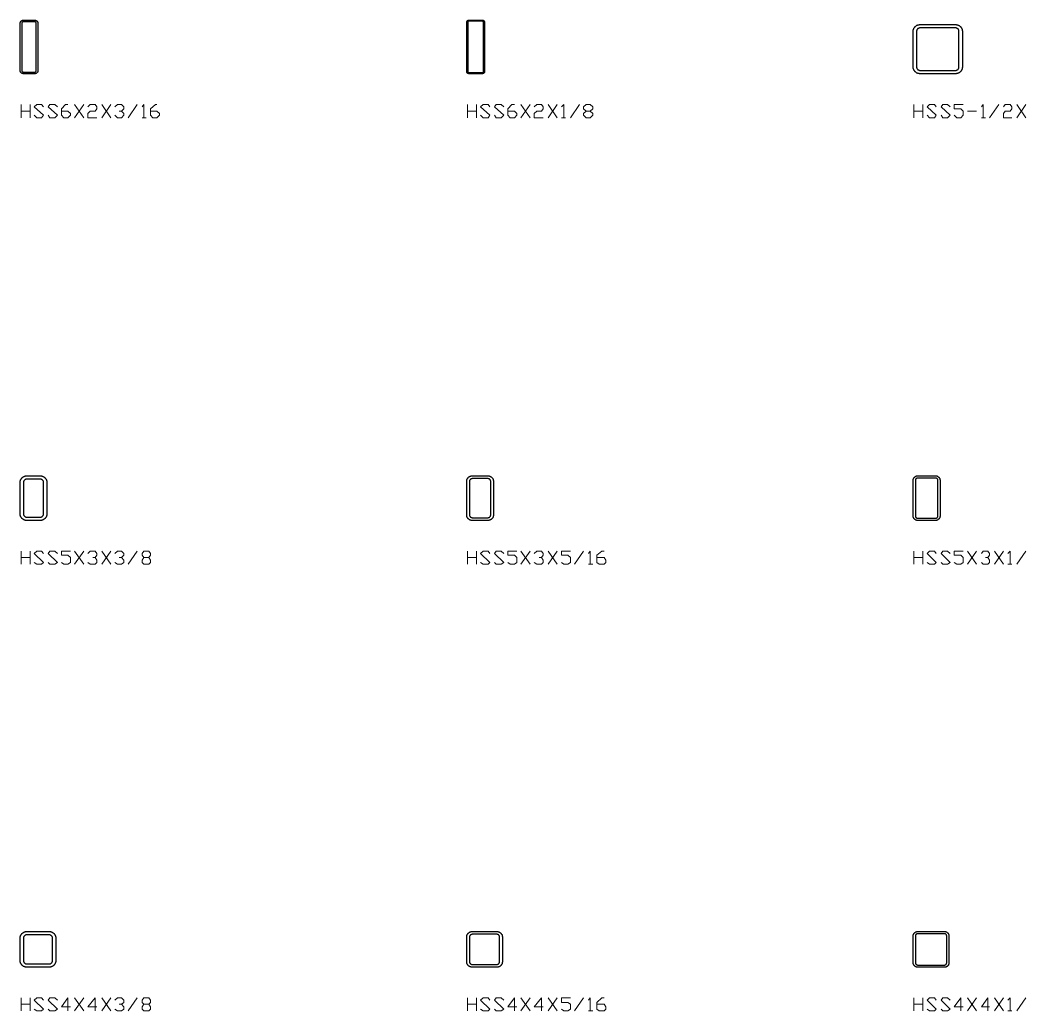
# Model space of a CAD drawing. Header units: inches. Extents: x 0 to 975, y -1305 to 34.
# Drawn here: x 250 to 362.6, y -1104.9 to -994 of the extents above; entities that cross this region are included whole.
import ezdxf

# ---------------------------------------------------------------- set-up
doc = ezdxf.new("R2010")
doc.units = ezdxf.units.IN
doc.header["$MEASUREMENT"] = 0
doc.layers.add('AISC_STEEL', color=7, linetype='Continuous')

msp = doc.modelspace()

# ---------------------------------------------------------------- linework, layer by layer
at = {"color": 3, "lineweight": 0}
for p, q in [((250.11, -1004.92), (250.11, -1003.44)), ((250.11, -1004.18), (251.12, -1004.18)), ((251.12, -1003.44), (251.12, -1004.92)), ((256.1, -1003.44), (257.12, -1004.92)), ((256.1, -1004.92), (257.12, -1003.44)), ((259.14, -1003.44), (260.16, -1004.92)), ((259.14, -1004.92), (260.16, -1003.44)), ((262.1, -1004.92), (263.11, -1003.44)), ((300.09, -1004.92), (300.09, -1003.44)), ((300.09, -1004.18), (301.1, -1004.18)), ((301.1, -1003.44), (301.1, -1004.92)), ((306.08, -1003.44), (307.1, -1004.92)), ((306.08, -1004.92), (307.1, -1003.44)), ((309.13, -1003.44), (310.14, -1004.92)), ((309.13, -1004.92), (310.14, -1003.44)), ((311.62, -1004.92), (312.63, -1003.44)), ((350.07, -1004.92), (350.07, -1003.44)), ((350.07, -1004.18), (351.08, -1004.18)), ((351.08, -1003.44), (351.08, -1004.92)), ((356.06, -1004.18), (357.08, -1004.18)), ((358.55, -1004.92), (359.57, -1003.44)), ((361.6, -1003.44), (362.61, -1004.92)), ((361.6, -1004.92), (362.61, -1003.44)), ((263.66, -1004.92), (264.12, -1004.92)), ((310.6, -1004.92), (311.06, -1004.92)), ((357.63, -1004.92), (358.09, -1004.92)), ((250.11, -1054.9), (250.11, -1053.43)), ((251.12, -1053.43), (251.12, -1054.9)), ((256.1, -1053.43), (257.12, -1054.9)), ((256.1, -1054.9), (257.12, -1053.43)), ((259.14, -1053.43), (260.16, -1054.9)), ((259.14, -1054.9), (260.16, -1053.43)), ((262.1, -1054.9), (263.11, -1053.43)), ((300.09, -1054.9), (300.09, -1053.43)), ((301.1, -1053.43), (301.1, -1054.9)), ((306.08, -1053.43), (307.1, -1054.9)), ((306.08, -1054.9), (307.1, -1053.43)), ((309.13, -1053.43), (310.14, -1054.9)), ((309.13, -1054.9), (310.14, -1053.43)), ((312.08, -1054.9), (313.09, -1053.43)), ((350.07, -1054.9), (350.07, -1053.43)), ((351.08, -1053.43), (351.08, -1054.9)), ((356.06, -1053.43), (357.08, -1054.9)), ((356.06, -1054.9), (357.08, -1053.43)), ((359.11, -1053.43), (360.12, -1054.9)), ((359.11, -1054.9), (360.12, -1053.43)), ((361.6, -1054.9), (362.61, -1053.43)), ((250.11, -1054.16), (251.12, -1054.16)), ((300.09, -1054.16), (301.1, -1054.16)), ((313.65, -1054.9), (314.11, -1054.9)), ((350.07, -1054.16), (351.08, -1054.16)), ((360.58, -1054.9), (361.04, -1054.9)), ((250.11, -1104.88), (250.11, -1103.41)), ((251.12, -1103.41), (251.12, -1104.88)), ((256.1, -1103.41), (257.12, -1104.88)), ((256.1, -1104.88), (257.12, -1103.41)), ((259.14, -1103.41), (260.16, -1104.88)), ((259.14, -1104.88), (260.16, -1103.41)), ((262.1, -1104.88), (263.11, -1103.41)), ((300.09, -1104.88), (300.09, -1103.41)), ((301.1, -1103.41), (301.1, -1104.88)), ((306.08, -1103.41), (307.1, -1104.88)), ((306.08, -1104.88), (307.1, -1103.41)), ((309.13, -1103.41), (310.14, -1104.88)), ((309.13, -1104.88), (310.14, -1103.41)), ((312.08, -1104.88), (313.09, -1103.41)), ((350.07, -1104.88), (350.07, -1103.41)), ((351.08, -1103.41), (351.08, -1104.88)), ((356.06, -1103.41), (357.08, -1104.88)), ((356.06, -1104.88), (357.08, -1103.41)), ((359.11, -1103.41), (360.12, -1104.88)), ((359.11, -1104.88), (360.12, -1103.41)), ((361.6, -1104.88), (362.61, -1103.41)), ((250.11, -1104.14), (251.12, -1104.14)), ((300.09, -1104.14), (301.1, -1104.14)), ((350.07, -1104.14), (351.08, -1104.14)), ((313.65, -1104.88), (314.11, -1104.88)), ((360.58, -1104.88), (361.04, -1104.88))]:
    msp.add_line(p, q, dxfattribs=at)
for points in [[(251.58, -1004.64), (251.86, -1004.92), (252.41, -1004.92), (252.6, -1004.64), (251.58, -1003.72), (251.86, -1003.44), (252.41, -1003.44), (252.6, -1003.72)], [(253.15, -1004.64), (253.34, -1004.92), (253.89, -1004.92), (254.17, -1004.64), (253.15, -1003.72), (253.34, -1003.44), (253.89, -1003.44), (254.17, -1003.72)], [(254.63, -1004.18), (255.36, -1004.18), (255.64, -1004.46), (255.64, -1004.64), (255.36, -1004.92), (254.9, -1004.92), (254.63, -1004.64), (254.63, -1003.91), (255.09, -1003.44), (255.36, -1003.44)], [(257.58, -1003.72), (257.85, -1003.44), (258.41, -1003.44), (258.59, -1003.72), (258.59, -1003.91), (258.41, -1004.18), (257.85, -1004.18), (257.58, -1004.46), (257.58, -1004.92), (258.59, -1004.92)], [(260.62, -1003.72), (260.9, -1003.44), (261.36, -1003.44), (261.63, -1003.72), (261.63, -1003.91), (261.36, -1004.18), (261.08, -1004.18)], [(261.36, -1004.18), (261.63, -1004.46), (261.63, -1004.64), (261.36, -1004.92), (260.9, -1004.92), (260.62, -1004.64)], [(263.66, -1003.72), (263.85, -1003.44), (263.85, -1004.92)], [(264.59, -1004.18), (265.32, -1004.18), (265.6, -1004.46), (265.6, -1004.64), (265.32, -1004.92), (264.86, -1004.92), (264.59, -1004.64), (264.59, -1003.91), (265.14, -1003.44), (265.32, -1003.44)], [(301.56, -1004.64), (301.84, -1004.92), (302.39, -1004.92), (302.58, -1004.64), (301.56, -1003.72), (301.84, -1003.44), (302.39, -1003.44), (302.58, -1003.72)], [(303.13, -1004.64), (303.32, -1004.92), (303.87, -1004.92), (304.15, -1004.64), (303.13, -1003.72), (303.32, -1003.44), (303.87, -1003.44), (304.15, -1003.72)], [(304.61, -1004.18), (305.35, -1004.18), (305.62, -1004.46), (305.62, -1004.64), (305.35, -1004.92), (304.88, -1004.92), (304.61, -1004.64), (304.61, -1003.91), (305.07, -1003.44), (305.35, -1003.44)], [(307.56, -1003.72), (307.84, -1003.44), (308.39, -1003.44), (308.57, -1003.72), (308.57, -1003.91), (308.39, -1004.18), (307.84, -1004.18), (307.56, -1004.46), (307.56, -1004.92), (308.57, -1004.92)], [(310.6, -1003.72), (310.88, -1003.44), (310.88, -1004.92)], [(313.83, -1004.18), (314.11, -1004.46), (314.11, -1004.64), (313.83, -1004.92), (313.37, -1004.92), (313.09, -1004.64), (313.09, -1004.46), (313.37, -1004.18), (313.83, -1004.18), (314.11, -1003.91), (314.11, -1003.72), (313.83, -1003.44), (313.37, -1003.44), (313.09, -1003.72), (313.09, -1003.91), (313.37, -1004.18)], [(351.55, -1004.64), (351.82, -1004.92), (352.38, -1004.92), (352.56, -1004.64), (351.55, -1003.72), (351.82, -1003.44), (352.38, -1003.44), (352.56, -1003.72)], [(353.11, -1004.64), (353.3, -1004.92), (353.85, -1004.92), (354.13, -1004.64), (353.11, -1003.72), (353.3, -1003.44), (353.85, -1003.44), (354.13, -1003.72)], [(354.59, -1004.64), (354.87, -1004.92), (355.33, -1004.92), (355.6, -1004.64), (355.6, -1004.18), (355.33, -1003.91), (354.59, -1003.91), (354.59, -1003.44), (355.6, -1003.44)], [(357.63, -1003.72), (357.82, -1003.44), (357.82, -1004.92)], [(360.12, -1003.72), (360.31, -1003.44), (360.86, -1003.44), (361.04, -1003.72), (361.04, -1003.91), (360.86, -1004.18), (360.31, -1004.18), (360.12, -1004.46), (360.12, -1004.92), (361.04, -1004.92)], [(251.58, -1054.72), (251.86, -1054.9), (252.41, -1054.9), (252.6, -1054.72), (251.58, -1053.7), (251.86, -1053.43), (252.41, -1053.43), (252.6, -1053.7)], [(253.15, -1054.72), (253.34, -1054.9), (253.89, -1054.9), (254.17, -1054.72), (253.15, -1053.7), (253.34, -1053.43), (253.89, -1053.43), (254.17, -1053.7)], [(254.63, -1054.72), (254.9, -1054.9), (255.36, -1054.9), (255.64, -1054.72), (255.64, -1054.16), (255.36, -1053.89), (254.63, -1053.89), (254.63, -1053.43), (255.64, -1053.43)], [(257.58, -1053.7), (257.85, -1053.43), (258.41, -1053.43), (258.59, -1053.7), (258.59, -1053.89), (258.41, -1054.16), (258.13, -1054.16)], [(260.62, -1053.7), (260.9, -1053.43), (261.36, -1053.43), (261.63, -1053.7), (261.63, -1053.89), (261.36, -1054.16), (261.08, -1054.16)], [(264.4, -1054.16), (264.59, -1054.44), (264.59, -1054.72), (264.4, -1054.9), (263.85, -1054.9), (263.66, -1054.72), (263.66, -1054.44), (263.85, -1054.16), (264.4, -1054.16), (264.59, -1053.89), (264.59, -1053.7), (264.4, -1053.43), (263.85, -1053.43), (263.66, -1053.7), (263.66, -1053.89), (263.85, -1054.16)], [(301.56, -1054.72), (301.84, -1054.9), (302.39, -1054.9), (302.58, -1054.72), (301.56, -1053.7), (301.84, -1053.43), (302.39, -1053.43), (302.58, -1053.7)], [(303.13, -1054.72), (303.32, -1054.9), (303.87, -1054.9), (304.15, -1054.72), (303.13, -1053.7), (303.32, -1053.43), (303.87, -1053.43), (304.15, -1053.7)], [(304.61, -1054.72), (304.88, -1054.9), (305.35, -1054.9), (305.62, -1054.72), (305.62, -1054.16), (305.35, -1053.89), (304.61, -1053.89), (304.61, -1053.43), (305.62, -1053.43)], [(307.56, -1053.7), (307.84, -1053.43), (308.39, -1053.43), (308.57, -1053.7), (308.57, -1053.89), (308.39, -1054.16), (308.11, -1054.16)], [(310.6, -1054.72), (310.88, -1054.9), (311.34, -1054.9), (311.62, -1054.72), (311.62, -1054.16), (311.34, -1053.89), (310.6, -1053.89), (310.6, -1053.43), (311.62, -1053.43)], [(313.65, -1053.7), (313.83, -1053.43), (313.83, -1054.9)], [(314.57, -1054.16), (315.4, -1054.16), (315.58, -1054.44), (315.58, -1054.72), (315.4, -1054.9), (314.84, -1054.9), (314.57, -1054.72), (314.57, -1053.89), (315.12, -1053.43), (315.4, -1053.43)], [(351.55, -1054.72), (351.82, -1054.9), (352.38, -1054.9), (352.56, -1054.72), (351.55, -1053.7), (351.82, -1053.43), (352.38, -1053.43), (352.56, -1053.7)], [(353.11, -1054.72), (353.3, -1054.9), (353.85, -1054.9), (354.13, -1054.72), (353.11, -1053.7), (353.3, -1053.43), (353.85, -1053.43), (354.13, -1053.7)], [(354.59, -1054.72), (354.87, -1054.9), (355.33, -1054.9), (355.6, -1054.72), (355.6, -1054.16), (355.33, -1053.89), (354.59, -1053.89), (354.59, -1053.43), (355.6, -1053.43)], [(357.63, -1053.7), (357.82, -1053.43), (358.37, -1053.43), (358.55, -1053.7), (358.55, -1053.89), (358.37, -1054.16), (358.09, -1054.16)], [(360.58, -1053.7), (360.86, -1053.43), (360.86, -1054.9)], [(258.41, -1054.16), (258.59, -1054.44), (258.59, -1054.72), (258.41, -1054.9), (257.85, -1054.9), (257.58, -1054.72)], [(261.36, -1054.16), (261.63, -1054.44), (261.63, -1054.72), (261.36, -1054.9), (260.9, -1054.9), (260.62, -1054.72)], [(308.39, -1054.16), (308.57, -1054.44), (308.57, -1054.72), (308.39, -1054.9), (307.84, -1054.9), (307.56, -1054.72)], [(358.37, -1054.16), (358.55, -1054.44), (358.55, -1054.72), (358.37, -1054.9), (357.82, -1054.9), (357.63, -1054.72)], [(251.58, -1104.7), (251.86, -1104.88), (252.41, -1104.88), (252.6, -1104.7), (251.58, -1103.68), (251.86, -1103.41), (252.41, -1103.41), (252.6, -1103.68)], [(253.15, -1104.7), (253.34, -1104.88), (253.89, -1104.88), (254.17, -1104.7), (253.15, -1103.68), (253.34, -1103.41), (253.89, -1103.41), (254.17, -1103.68)], [(255.64, -1104.42), (254.63, -1104.42), (255.36, -1103.41), (255.36, -1104.88)], [(258.59, -1104.42), (257.58, -1104.42), (258.41, -1103.41), (258.41, -1104.88)], [(260.62, -1103.68), (260.9, -1103.41), (261.36, -1103.41), (261.63, -1103.68), (261.63, -1103.96), (261.36, -1104.14), (261.08, -1104.14)], [(264.4, -1104.14), (264.59, -1104.42), (264.59, -1104.7), (264.4, -1104.88), (263.85, -1104.88), (263.66, -1104.7), (263.66, -1104.42), (263.85, -1104.14), (264.4, -1104.14), (264.59, -1103.96), (264.59, -1103.68), (264.4, -1103.41), (263.85, -1103.41), (263.66, -1103.68), (263.66, -1103.96), (263.85, -1104.14)], [(301.56, -1104.7), (301.84, -1104.88), (302.39, -1104.88), (302.58, -1104.7), (301.56, -1103.68), (301.84, -1103.41), (302.39, -1103.41), (302.58, -1103.68)], [(303.13, -1104.7), (303.32, -1104.88), (303.87, -1104.88), (304.15, -1104.7), (303.13, -1103.68), (303.32, -1103.41), (303.87, -1103.41), (304.15, -1103.68)], [(305.62, -1104.42), (304.61, -1104.42), (305.35, -1103.41), (305.35, -1104.88)], [(308.57, -1104.42), (307.56, -1104.42), (308.39, -1103.41), (308.39, -1104.88)], [(310.6, -1104.7), (310.88, -1104.88), (311.34, -1104.88), (311.62, -1104.7), (311.62, -1104.14), (311.34, -1103.96), (310.6, -1103.96), (310.6, -1103.41), (311.62, -1103.41)], [(313.65, -1103.68), (313.83, -1103.41), (313.83, -1104.88)], [(314.57, -1104.14), (315.4, -1104.14), (315.58, -1104.42), (315.58, -1104.7), (315.4, -1104.88), (314.84, -1104.88), (314.57, -1104.7), (314.57, -1103.96), (315.12, -1103.41), (315.4, -1103.41)], [(351.55, -1104.7), (351.82, -1104.88), (352.38, -1104.88), (352.56, -1104.7), (351.55, -1103.68), (351.82, -1103.41), (352.38, -1103.41), (352.56, -1103.68)], [(353.11, -1104.7), (353.3, -1104.88), (353.85, -1104.88), (354.13, -1104.7), (353.11, -1103.68), (353.3, -1103.41), (353.85, -1103.41), (354.13, -1103.68)], [(355.6, -1104.42), (354.59, -1104.42), (355.33, -1103.41), (355.33, -1104.88)], [(358.55, -1104.42), (357.63, -1104.42), (358.37, -1103.41), (358.37, -1104.88)], [(360.58, -1103.68), (360.86, -1103.41), (360.86, -1104.88)], [(261.36, -1104.14), (261.63, -1104.42), (261.63, -1104.7), (261.36, -1104.88), (260.9, -1104.88), (260.62, -1104.7)]]:
    msp.add_lwpolyline(points, dxfattribs=at)
at = {"layer": 'AISC_STEEL'}
for points in [[(251.62, -994), (251.65, -994), (251.68, -994), (251.71, -994.01), (251.74, -994.02), (251.77, -994.03), (251.8, -994.04), (251.82, -994.06), (251.85, -994.07), (251.87, -994.09), (251.89, -994.11), (251.91, -994.13), (251.93, -994.15), (251.94, -994.18), (251.96, -994.2), (251.97, -994.23), (251.98, -994.26), (251.99, -994.29), (252, -994.32), (252, -994.35), (252, -994.38), (252, -999.62), (252, -999.65), (252, -999.68), (251.99, -999.71), (251.98, -999.74), (251.97, -999.77), (251.96, -999.8), (251.94, -999.82), (251.93, -999.85), (251.91, -999.87), (251.89, -999.89), (251.87, -999.91), (251.85, -999.93), (251.82, -999.94), (251.8, -999.96), (251.77, -999.97), (251.74, -999.98), (251.71, -999.99), (251.68, -1000), (251.65, -1000), (251.62, -1000), (250.38, -1000), (250.35, -1000), (250.32, -1000), (250.29, -999.99), (250.26, -999.98), (250.23, -999.97), (250.2, -999.96), (250.18, -999.94), (250.15, -999.93), (250.13, -999.91), (250.11, -999.89), (250.09, -999.87), (250.07, -999.85), (250.06, -999.82), (250.04, -999.8), (250.03, -999.77), (250.02, -999.74), (250.01, -999.71), (250, -999.68), (250, -999.65), (250, -999.62), (250, -994.38), (250, -994.35), (250, -994.32), (250.01, -994.29), (250.02, -994.26), (250.03, -994.23), (250.04, -994.2), (250.06, -994.18), (250.07, -994.15), (250.09, -994.13), (250.11, -994.11), (250.13, -994.09), (250.15, -994.07), (250.18, -994.06), (250.2, -994.04), (250.23, -994.03), (250.26, -994.02), (250.29, -994.01), (250.32, -994), (250.35, -994), (250.38, -994)], [(250.38, -994.19), (250.35, -994.19), (250.33, -994.19), (250.3, -994.2), (250.28, -994.21), (250.26, -994.23), (250.24, -994.24), (250.23, -994.26), (250.21, -994.28), (250.2, -994.3), (250.19, -994.33), (250.19, -994.35), (250.19, -994.38), (250.19, -999.62), (250.19, -999.65), (250.19, -999.67), (250.2, -999.7), (250.21, -999.72), (250.23, -999.74), (250.24, -999.76), (250.26, -999.77), (250.28, -999.79), (250.3, -999.8), (250.33, -999.81), (250.35, -999.81), (250.38, -999.81), (251.62, -999.81), (251.65, -999.81), (251.67, -999.81), (251.7, -999.8), (251.72, -999.79), (251.74, -999.77), (251.76, -999.76), (251.77, -999.74), (251.79, -999.72), (251.8, -999.7), (251.81, -999.67), (251.81, -999.65), (251.81, -999.62), (251.81, -994.38), (251.81, -994.35), (251.81, -994.33), (251.8, -994.3), (251.79, -994.28), (251.77, -994.26), (251.76, -994.24), (251.74, -994.23), (251.72, -994.21), (251.7, -994.2), (251.67, -994.19), (251.65, -994.19), (251.62, -994.19)], [(301.75, -994), (301.78, -994), (301.81, -994.01), (301.83, -994.01), (301.86, -994.02), (301.88, -994.04), (301.91, -994.05), (301.93, -994.07), (301.95, -994.09), (301.96, -994.12), (301.98, -994.14), (301.99, -994.17), (301.99, -994.19), (302, -994.22), (302, -994.25), (302, -999.75), (302, -999.78), (301.99, -999.81), (301.99, -999.83), (301.98, -999.86), (301.96, -999.88), (301.95, -999.91), (301.93, -999.93), (301.91, -999.95), (301.88, -999.96), (301.86, -999.98), (301.83, -999.99), (301.81, -999.99), (301.78, -1000), (301.75, -1000), (300.25, -1000), (300.22, -1000), (300.19, -999.99), (300.17, -999.99), (300.14, -999.98), (300.12, -999.96), (300.09, -999.95), (300.07, -999.93), (300.05, -999.91), (300.04, -999.88), (300.02, -999.86), (300.01, -999.83), (300.01, -999.81), (300, -999.78), (300, -999.75), (300, -994.25), (300, -994.22), (300.01, -994.19), (300.01, -994.17), (300.02, -994.14), (300.04, -994.12), (300.05, -994.09), (300.07, -994.07), (300.09, -994.05), (300.12, -994.04), (300.14, -994.02), (300.17, -994.01), (300.19, -994.01), (300.22, -994), (300.25, -994)], [(300.25, -994.12), (300.23, -994.13), (300.22, -994.13), (300.2, -994.13), (300.19, -994.14), (300.17, -994.15), (300.16, -994.16), (300.15, -994.17), (300.14, -994.19), (300.13, -994.2), (300.13, -994.22), (300.13, -994.23), (300.12, -994.25), (300.12, -999.75), (300.13, -999.77), (300.13, -999.78), (300.13, -999.8), (300.14, -999.81), (300.15, -999.83), (300.16, -999.84), (300.17, -999.85), (300.19, -999.86), (300.2, -999.87), (300.22, -999.87), (300.23, -999.87), (300.25, -999.88), (301.75, -999.88), (301.77, -999.87), (301.78, -999.87), (301.8, -999.87), (301.81, -999.86), (301.83, -999.85), (301.84, -999.84), (301.85, -999.83), (301.86, -999.81), (301.87, -999.8), (301.87, -999.78), (301.87, -999.77), (301.88, -999.75), (301.88, -994.25), (301.87, -994.23), (301.87, -994.22), (301.87, -994.2), (301.86, -994.19), (301.85, -994.17), (301.84, -994.16), (301.83, -994.15), (301.81, -994.14), (301.8, -994.13), (301.78, -994.13), (301.77, -994.13), (301.75, -994.12)], [(354.75, -994.5), (354.78, -994.5), (354.81, -994.5), (354.84, -994.51), (354.87, -994.51), (354.9, -994.51), (354.93, -994.52), (354.95, -994.53), (354.98, -994.54), (355.01, -994.55), (355.04, -994.56), (355.06, -994.57), (355.09, -994.58), (355.12, -994.6), (355.14, -994.61), (355.17, -994.63), (355.19, -994.64), (355.21, -994.66), (355.24, -994.68), (355.26, -994.7), (355.28, -994.72), (355.3, -994.74), (355.32, -994.76), (355.34, -994.79), (355.36, -994.81), (355.37, -994.83), (355.39, -994.86), (355.4, -994.88), (355.42, -994.91), (355.43, -994.94), (355.44, -994.96), (355.45, -994.99), (355.46, -995.02), (355.47, -995.05), (355.48, -995.07), (355.49, -995.1), (355.49, -995.13), (355.49, -995.16), (355.5, -995.19), (355.5, -995.22), (355.5, -995.25), (355.5, -999.25), (355.5, -999.28), (355.5, -999.31), (355.49, -999.34), (355.49, -999.37), (355.49, -999.4), (355.48, -999.43), (355.47, -999.45), (355.46, -999.48), (355.45, -999.51), (355.44, -999.54), (355.43, -999.56), (355.42, -999.59), (355.4, -999.62), (355.39, -999.64), (355.37, -999.67), (355.36, -999.69), (355.34, -999.71), (355.32, -999.74), (355.3, -999.76), (355.28, -999.78), (355.26, -999.8), (355.24, -999.82), (355.21, -999.84), (355.19, -999.86), (355.17, -999.87), (355.14, -999.89), (355.12, -999.9), (355.09, -999.92), (355.06, -999.93), (355.04, -999.94), (355.01, -999.95), (354.98, -999.96), (354.95, -999.97), (354.93, -999.98), (354.9, -999.99), (354.87, -999.99), (354.84, -999.99), (354.81, -1000), (354.78, -1000), (354.75, -1000), (350.75, -1000), (350.72, -1000), (350.69, -1000), (350.66, -999.99), (350.63, -999.99), (350.6, -999.99), (350.57, -999.98), (350.55, -999.97), (350.52, -999.96), (350.49, -999.95), (350.46, -999.94), (350.44, -999.93), (350.41, -999.92), (350.38, -999.9), (350.36, -999.89), (350.33, -999.87), (350.31, -999.86), (350.29, -999.84), (350.26, -999.82), (350.24, -999.8), (350.22, -999.78), (350.2, -999.76), (350.18, -999.74), (350.16, -999.71), (350.14, -999.69), (350.13, -999.67), (350.11, -999.64), (350.1, -999.62), (350.08, -999.59), (350.07, -999.56), (350.06, -999.54), (350.05, -999.51), (350.04, -999.48), (350.03, -999.45), (350.02, -999.43), (350.01, -999.4), (350.01, -999.37), (350.01, -999.34), (350, -999.31), (350, -999.28), (350, -999.25), (350, -995.25), (350, -995.22), (350, -995.19), (350.01, -995.16), (350.01, -995.13), (350.01, -995.1), (350.02, -995.07), (350.03, -995.05), (350.04, -995.02), (350.05, -994.99), (350.06, -994.96), (350.07, -994.94), (350.08, -994.91), (350.1, -994.88), (350.11, -994.86), (350.13, -994.83), (350.14, -994.81), (350.16, -994.79), (350.18, -994.76), (350.2, -994.74), (350.22, -994.72), (350.24, -994.7), (350.26, -994.68), (350.29, -994.66), (350.31, -994.64), (350.33, -994.63), (350.36, -994.61), (350.38, -994.6), (350.41, -994.58), (350.44, -994.57), (350.46, -994.56), (350.49, -994.55), (350.52, -994.54), (350.55, -994.53), (350.57, -994.52), (350.6, -994.51), (350.63, -994.51), (350.66, -994.51), (350.69, -994.5), (350.72, -994.5), (350.75, -994.5)], [(350.75, -994.88), (350.72, -994.88), (350.69, -994.88), (350.66, -994.89), (350.63, -994.89), (350.61, -994.9), (350.58, -994.92), (350.55, -994.93), (350.53, -994.95), (350.51, -994.96), (350.48, -994.98), (350.46, -995.01), (350.45, -995.03), (350.43, -995.05), (350.42, -995.08), (350.4, -995.11), (350.39, -995.13), (350.39, -995.16), (350.38, -995.19), (350.38, -995.22), (350.38, -995.25), (350.38, -999.25), (350.38, -999.28), (350.38, -999.31), (350.39, -999.34), (350.39, -999.37), (350.4, -999.39), (350.42, -999.42), (350.43, -999.45), (350.45, -999.47), (350.46, -999.49), (350.48, -999.52), (350.51, -999.54), (350.53, -999.55), (350.55, -999.57), (350.58, -999.58), (350.61, -999.6), (350.63, -999.61), (350.66, -999.61), (350.69, -999.62), (350.72, -999.62), (350.75, -999.62), (354.75, -999.62), (354.78, -999.62), (354.81, -999.62), (354.84, -999.61), (354.87, -999.61), (354.89, -999.6), (354.92, -999.58), (354.95, -999.57), (354.97, -999.55), (354.99, -999.54), (355.02, -999.52), (355.04, -999.49), (355.05, -999.47), (355.07, -999.45), (355.08, -999.42), (355.1, -999.39), (355.11, -999.37), (355.11, -999.34), (355.12, -999.31), (355.12, -999.28), (355.12, -999.25), (355.12, -995.25), (355.12, -995.22), (355.12, -995.19), (355.11, -995.16), (355.11, -995.13), (355.1, -995.11), (355.08, -995.08), (355.07, -995.05), (355.05, -995.03), (355.04, -995.01), (355.02, -994.98), (354.99, -994.96), (354.97, -994.95), (354.95, -994.93), (354.92, -994.92), (354.89, -994.9), (354.87, -994.89), (354.84, -994.89), (354.81, -994.88), (354.78, -994.88), (354.75, -994.88)], [(252.25, -1045), (252.28, -1045), (252.31, -1045), (252.34, -1045.01), (252.37, -1045.01), (252.4, -1045.01), (252.43, -1045.02), (252.45, -1045.03), (252.48, -1045.04), (252.51, -1045.05), (252.54, -1045.06), (252.56, -1045.07), (252.59, -1045.08), (252.62, -1045.1), (252.64, -1045.11), (252.67, -1045.13), (252.69, -1045.14), (252.71, -1045.16), (252.74, -1045.18), (252.76, -1045.2), (252.78, -1045.22), (252.8, -1045.24), (252.82, -1045.26), (252.84, -1045.29), (252.86, -1045.31), (252.87, -1045.33), (252.89, -1045.36), (252.9, -1045.38), (252.92, -1045.41), (252.93, -1045.44), (252.94, -1045.46), (252.95, -1045.49), (252.96, -1045.52), (252.97, -1045.55), (252.98, -1045.57), (252.99, -1045.6), (252.99, -1045.63), (252.99, -1045.66), (253, -1045.69), (253, -1045.72), (253, -1045.75), (253, -1049.25), (253, -1049.28), (253, -1049.31), (252.99, -1049.34), (252.99, -1049.37), (252.99, -1049.4), (252.98, -1049.43), (252.97, -1049.45), (252.96, -1049.48), (252.95, -1049.51), (252.94, -1049.54), (252.93, -1049.56), (252.92, -1049.59), (252.9, -1049.62), (252.89, -1049.64), (252.87, -1049.67), (252.86, -1049.69), (252.84, -1049.71), (252.82, -1049.74), (252.8, -1049.76), (252.78, -1049.78), (252.76, -1049.8), (252.74, -1049.82), (252.71, -1049.84), (252.69, -1049.86), (252.67, -1049.87), (252.64, -1049.89), (252.62, -1049.9), (252.59, -1049.92), (252.56, -1049.93), (252.54, -1049.94), (252.51, -1049.95), (252.48, -1049.96), (252.45, -1049.97), (252.43, -1049.98), (252.4, -1049.99), (252.37, -1049.99), (252.34, -1049.99), (252.31, -1050), (252.28, -1050), (252.25, -1050), (250.75, -1050), (250.72, -1050), (250.69, -1050), (250.66, -1049.99), (250.63, -1049.99), (250.6, -1049.99), (250.57, -1049.98), (250.55, -1049.97), (250.52, -1049.96), (250.49, -1049.95), (250.46, -1049.94), (250.44, -1049.93), (250.41, -1049.92), (250.38, -1049.9), (250.36, -1049.89), (250.33, -1049.87), (250.31, -1049.86), (250.29, -1049.84), (250.26, -1049.82), (250.24, -1049.8), (250.22, -1049.78), (250.2, -1049.76), (250.18, -1049.74), (250.16, -1049.71), (250.14, -1049.69), (250.13, -1049.67), (250.11, -1049.64), (250.1, -1049.62), (250.08, -1049.59), (250.07, -1049.56), (250.06, -1049.54), (250.05, -1049.51), (250.04, -1049.48), (250.03, -1049.45), (250.02, -1049.43), (250.01, -1049.4), (250.01, -1049.37), (250.01, -1049.34), (250, -1049.31), (250, -1049.28), (250, -1049.25), (250, -1045.75), (250, -1045.72), (250, -1045.69), (250.01, -1045.66), (250.01, -1045.63), (250.01, -1045.6), (250.02, -1045.57), (250.03, -1045.55), (250.04, -1045.52), (250.05, -1045.49), (250.06, -1045.46), (250.07, -1045.44), (250.08, -1045.41), (250.1, -1045.38), (250.11, -1045.36), (250.13, -1045.33), (250.14, -1045.31), (250.16, -1045.29), (250.18, -1045.26), (250.2, -1045.24), (250.22, -1045.22), (250.24, -1045.2), (250.26, -1045.18), (250.29, -1045.16), (250.31, -1045.14), (250.33, -1045.13), (250.36, -1045.11), (250.38, -1045.1), (250.41, -1045.08), (250.44, -1045.07), (250.46, -1045.06), (250.49, -1045.05), (250.52, -1045.04), (250.55, -1045.03), (250.57, -1045.02), (250.6, -1045.01), (250.63, -1045.01), (250.66, -1045.01), (250.69, -1045), (250.72, -1045), (250.75, -1045)], [(302.38, -1045), (302.4, -1045), (302.43, -1045), (302.46, -1045.01), (302.49, -1045.01), (302.52, -1045.02), (302.55, -1045.03), (302.58, -1045.03), (302.61, -1045.04), (302.63, -1045.06), (302.66, -1045.07), (302.69, -1045.08), (302.71, -1045.1), (302.74, -1045.12), (302.76, -1045.13), (302.78, -1045.15), (302.81, -1045.17), (302.83, -1045.19), (302.85, -1045.22), (302.87, -1045.24), (302.88, -1045.26), (302.9, -1045.29), (302.92, -1045.31), (302.93, -1045.34), (302.94, -1045.37), (302.96, -1045.39), (302.97, -1045.42), (302.97, -1045.45), (302.98, -1045.48), (302.99, -1045.51), (302.99, -1045.54), (303, -1045.57), (303, -1045.6), (303, -1045.62), (303, -1049.38), (303, -1049.4), (303, -1049.43), (302.99, -1049.46), (302.99, -1049.49), (302.98, -1049.52), (302.97, -1049.55), (302.97, -1049.58), (302.96, -1049.61), (302.94, -1049.63), (302.93, -1049.66), (302.92, -1049.69), (302.9, -1049.71), (302.88, -1049.74), (302.87, -1049.76), (302.85, -1049.78), (302.83, -1049.81), (302.81, -1049.83), (302.78, -1049.85), (302.76, -1049.87), (302.74, -1049.88), (302.71, -1049.9), (302.69, -1049.92), (302.66, -1049.93), (302.63, -1049.94), (302.61, -1049.96), (302.58, -1049.97), (302.55, -1049.97), (302.52, -1049.98), (302.49, -1049.99), (302.46, -1049.99), (302.43, -1050), (302.4, -1050), (302.38, -1050), (300.62, -1050), (300.6, -1050), (300.57, -1050), (300.54, -1049.99), (300.51, -1049.99), (300.48, -1049.98), (300.45, -1049.97), (300.42, -1049.97), (300.39, -1049.96), (300.37, -1049.94), (300.34, -1049.93), (300.31, -1049.92), (300.29, -1049.9), (300.26, -1049.88), (300.24, -1049.87), (300.22, -1049.85), (300.19, -1049.83), (300.17, -1049.81), (300.15, -1049.78), (300.13, -1049.76), (300.12, -1049.74), (300.1, -1049.71), (300.08, -1049.69), (300.07, -1049.66), (300.06, -1049.63), (300.04, -1049.61), (300.03, -1049.58), (300.03, -1049.55), (300.02, -1049.52), (300.01, -1049.49), (300.01, -1049.46), (300, -1049.43), (300, -1049.4), (300, -1049.38), (300, -1045.62), (300, -1045.6), (300, -1045.57), (300.01, -1045.54), (300.01, -1045.51), (300.02, -1045.48), (300.03, -1045.45), (300.03, -1045.42), (300.04, -1045.39), (300.06, -1045.37), (300.07, -1045.34), (300.08, -1045.31), (300.1, -1045.29), (300.12, -1045.26), (300.13, -1045.24), (300.15, -1045.22), (300.17, -1045.19), (300.19, -1045.17), (300.22, -1045.15), (300.24, -1045.13), (300.26, -1045.12), (300.29, -1045.1), (300.31, -1045.08), (300.34, -1045.07), (300.37, -1045.06), (300.39, -1045.04), (300.42, -1045.03), (300.45, -1045.03), (300.48, -1045.02), (300.51, -1045.01), (300.54, -1045.01), (300.57, -1045), (300.6, -1045), (300.62, -1045)], [(352.5, -1045), (352.53, -1045), (352.56, -1045), (352.59, -1045.01), (352.62, -1045.01), (352.64, -1045.02), (352.67, -1045.03), (352.7, -1045.04), (352.72, -1045.05), (352.75, -1045.07), (352.77, -1045.08), (352.8, -1045.1), (352.82, -1045.12), (352.84, -1045.14), (352.86, -1045.16), (352.88, -1045.18), (352.9, -1045.2), (352.92, -1045.23), (352.93, -1045.25), (352.95, -1045.28), (352.96, -1045.3), (352.97, -1045.33), (352.98, -1045.36), (352.99, -1045.38), (352.99, -1045.41), (353, -1045.44), (353, -1045.47), (353, -1045.5), (353, -1049.5), (353, -1049.53), (353, -1049.56), (352.99, -1049.59), (352.99, -1049.62), (352.98, -1049.64), (352.97, -1049.67), (352.96, -1049.7), (352.95, -1049.72), (352.93, -1049.75), (352.92, -1049.77), (352.9, -1049.8), (352.88, -1049.82), (352.86, -1049.84), (352.84, -1049.86), (352.82, -1049.88), (352.8, -1049.9), (352.77, -1049.92), (352.75, -1049.93), (352.72, -1049.95), (352.7, -1049.96), (352.67, -1049.97), (352.64, -1049.98), (352.62, -1049.99), (352.59, -1049.99), (352.56, -1050), (352.53, -1050), (352.5, -1050), (350.5, -1050), (350.47, -1050), (350.44, -1050), (350.41, -1049.99), (350.38, -1049.99), (350.36, -1049.98), (350.33, -1049.97), (350.3, -1049.96), (350.28, -1049.95), (350.25, -1049.93), (350.23, -1049.92), (350.2, -1049.9), (350.18, -1049.88), (350.16, -1049.86), (350.14, -1049.84), (350.12, -1049.82), (350.1, -1049.8), (350.08, -1049.77), (350.07, -1049.75), (350.05, -1049.72), (350.04, -1049.7), (350.03, -1049.67), (350.02, -1049.64), (350.01, -1049.62), (350.01, -1049.59), (350, -1049.56), (350, -1049.53), (350, -1049.5), (350, -1045.5), (350, -1045.47), (350, -1045.44), (350.01, -1045.41), (350.01, -1045.38), (350.02, -1045.36), (350.03, -1045.33), (350.04, -1045.3), (350.05, -1045.28), (350.07, -1045.25), (350.08, -1045.23), (350.1, -1045.2), (350.12, -1045.18), (350.14, -1045.16), (350.16, -1045.14), (350.18, -1045.12), (350.2, -1045.1), (350.23, -1045.08), (350.25, -1045.07), (350.28, -1045.05), (350.3, -1045.04), (350.33, -1045.03), (350.36, -1045.02), (350.38, -1045.01), (350.41, -1045.01), (350.44, -1045), (350.47, -1045), (350.5, -1045)], [(250.75, -1045.38), (250.72, -1045.38), (250.69, -1045.38), (250.66, -1045.39), (250.63, -1045.39), (250.61, -1045.4), (250.58, -1045.42), (250.55, -1045.43), (250.53, -1045.45), (250.51, -1045.46), (250.48, -1045.48), (250.46, -1045.51), (250.45, -1045.53), (250.43, -1045.55), (250.42, -1045.58), (250.4, -1045.61), (250.39, -1045.63), (250.39, -1045.66), (250.38, -1045.69), (250.38, -1045.72), (250.38, -1045.75), (250.38, -1049.25), (250.38, -1049.28), (250.38, -1049.31), (250.39, -1049.34), (250.39, -1049.37), (250.4, -1049.39), (250.42, -1049.42), (250.43, -1049.45), (250.45, -1049.47), (250.46, -1049.49), (250.48, -1049.52), (250.51, -1049.54), (250.53, -1049.55), (250.55, -1049.57), (250.58, -1049.58), (250.61, -1049.6), (250.63, -1049.61), (250.66, -1049.61), (250.69, -1049.62), (250.72, -1049.62), (250.75, -1049.62), (252.25, -1049.62), (252.28, -1049.62), (252.31, -1049.62), (252.34, -1049.61), (252.37, -1049.61), (252.39, -1049.6), (252.42, -1049.58), (252.45, -1049.57), (252.47, -1049.55), (252.49, -1049.54), (252.52, -1049.52), (252.54, -1049.49), (252.55, -1049.47), (252.57, -1049.45), (252.58, -1049.42), (252.6, -1049.39), (252.61, -1049.37), (252.61, -1049.34), (252.62, -1049.31), (252.62, -1049.28), (252.62, -1049.25), (252.62, -1045.75), (252.62, -1045.72), (252.62, -1045.69), (252.61, -1045.66), (252.61, -1045.63), (252.6, -1045.61), (252.58, -1045.58), (252.57, -1045.55), (252.55, -1045.53), (252.54, -1045.51), (252.52, -1045.48), (252.49, -1045.46), (252.47, -1045.45), (252.45, -1045.43), (252.42, -1045.42), (252.39, -1045.4), (252.37, -1045.39), (252.34, -1045.39), (252.31, -1045.38), (252.28, -1045.38), (252.25, -1045.38)], [(300.62, -1045.31), (300.6, -1045.31), (300.57, -1045.32), (300.54, -1045.32), (300.51, -1045.33), (300.49, -1045.35), (300.46, -1045.36), (300.44, -1045.38), (300.41, -1045.39), (300.39, -1045.41), (300.38, -1045.44), (300.36, -1045.46), (300.35, -1045.49), (300.33, -1045.51), (300.32, -1045.54), (300.32, -1045.57), (300.31, -1045.6), (300.31, -1045.62), (300.31, -1049.38), (300.31, -1049.4), (300.32, -1049.43), (300.32, -1049.46), (300.33, -1049.49), (300.35, -1049.51), (300.36, -1049.54), (300.38, -1049.56), (300.39, -1049.59), (300.41, -1049.61), (300.44, -1049.62), (300.46, -1049.64), (300.49, -1049.65), (300.51, -1049.67), (300.54, -1049.68), (300.57, -1049.68), (300.6, -1049.69), (300.62, -1049.69), (302.38, -1049.69), (302.4, -1049.69), (302.43, -1049.68), (302.46, -1049.68), (302.49, -1049.67), (302.51, -1049.65), (302.54, -1049.64), (302.56, -1049.62), (302.59, -1049.61), (302.61, -1049.59), (302.62, -1049.56), (302.64, -1049.54), (302.65, -1049.51), (302.67, -1049.49), (302.68, -1049.46), (302.68, -1049.43), (302.69, -1049.4), (302.69, -1049.38), (302.69, -1045.62), (302.69, -1045.6), (302.68, -1045.57), (302.68, -1045.54), (302.67, -1045.51), (302.65, -1045.49), (302.64, -1045.46), (302.62, -1045.44), (302.61, -1045.41), (302.59, -1045.39), (302.56, -1045.38), (302.54, -1045.36), (302.51, -1045.35), (302.49, -1045.33), (302.46, -1045.32), (302.43, -1045.32), (302.4, -1045.31), (302.38, -1045.31)], [(350.5, -1045.25), (350.47, -1045.25), (350.44, -1045.26), (350.42, -1045.26), (350.39, -1045.27), (350.37, -1045.29), (350.34, -1045.3), (350.32, -1045.32), (350.3, -1045.34), (350.29, -1045.37), (350.27, -1045.39), (350.26, -1045.42), (350.26, -1045.44), (350.25, -1045.47), (350.25, -1045.5), (350.25, -1049.5), (350.25, -1049.53), (350.26, -1049.56), (350.26, -1049.58), (350.27, -1049.61), (350.29, -1049.63), (350.3, -1049.66), (350.32, -1049.68), (350.34, -1049.7), (350.37, -1049.71), (350.39, -1049.73), (350.42, -1049.74), (350.44, -1049.74), (350.47, -1049.75), (350.5, -1049.75), (352.5, -1049.75), (352.53, -1049.75), (352.56, -1049.74), (352.58, -1049.74), (352.61, -1049.73), (352.63, -1049.71), (352.66, -1049.7), (352.68, -1049.68), (352.7, -1049.66), (352.71, -1049.63), (352.73, -1049.61), (352.74, -1049.58), (352.74, -1049.56), (352.75, -1049.53), (352.75, -1049.5), (352.75, -1045.5), (352.75, -1045.47), (352.74, -1045.44), (352.74, -1045.42), (352.73, -1045.39), (352.71, -1045.37), (352.7, -1045.34), (352.68, -1045.32), (352.66, -1045.3), (352.63, -1045.29), (352.61, -1045.27), (352.58, -1045.26), (352.56, -1045.26), (352.53, -1045.25), (352.5, -1045.25)], [(253.25, -1096), (253.28, -1096), (253.31, -1096), (253.34, -1096.01), (253.37, -1096.01), (253.4, -1096.01), (253.43, -1096.02), (253.45, -1096.03), (253.48, -1096.04), (253.51, -1096.05), (253.54, -1096.06), (253.56, -1096.07), (253.59, -1096.08), (253.62, -1096.1), (253.64, -1096.11), (253.67, -1096.13), (253.69, -1096.14), (253.71, -1096.16), (253.74, -1096.18), (253.76, -1096.2), (253.78, -1096.22), (253.8, -1096.24), (253.82, -1096.26), (253.84, -1096.29), (253.86, -1096.31), (253.87, -1096.33), (253.89, -1096.36), (253.9, -1096.38), (253.92, -1096.41), (253.93, -1096.44), (253.94, -1096.46), (253.95, -1096.49), (253.96, -1096.52), (253.97, -1096.55), (253.98, -1096.57), (253.99, -1096.6), (253.99, -1096.63), (253.99, -1096.66), (254, -1096.69), (254, -1096.72), (254, -1096.75), (254, -1099.25), (254, -1099.28), (254, -1099.31), (253.99, -1099.34), (253.99, -1099.37), (253.99, -1099.4), (253.98, -1099.43), (253.97, -1099.45), (253.96, -1099.48), (253.95, -1099.51), (253.94, -1099.54), (253.93, -1099.56), (253.92, -1099.59), (253.9, -1099.62), (253.89, -1099.64), (253.87, -1099.67), (253.86, -1099.69), (253.84, -1099.71), (253.82, -1099.74), (253.8, -1099.76), (253.78, -1099.78), (253.76, -1099.8), (253.74, -1099.82), (253.71, -1099.84), (253.69, -1099.86), (253.67, -1099.87), (253.64, -1099.89), (253.62, -1099.9), (253.59, -1099.92), (253.56, -1099.93), (253.54, -1099.94), (253.51, -1099.95), (253.48, -1099.96), (253.45, -1099.97), (253.43, -1099.98), (253.4, -1099.99), (253.37, -1099.99), (253.34, -1099.99), (253.31, -1100), (253.28, -1100), (253.25, -1100), (250.75, -1100), (250.72, -1100), (250.69, -1100), (250.66, -1099.99), (250.63, -1099.99), (250.6, -1099.99), (250.57, -1099.98), (250.55, -1099.97), (250.52, -1099.96), (250.49, -1099.95), (250.46, -1099.94), (250.44, -1099.93), (250.41, -1099.92), (250.38, -1099.9), (250.36, -1099.89), (250.33, -1099.87), (250.31, -1099.86), (250.29, -1099.84), (250.26, -1099.82), (250.24, -1099.8), (250.22, -1099.78), (250.2, -1099.76), (250.18, -1099.74), (250.16, -1099.71), (250.14, -1099.69), (250.13, -1099.67), (250.11, -1099.64), (250.1, -1099.62), (250.08, -1099.59), (250.07, -1099.56), (250.06, -1099.54), (250.05, -1099.51), (250.04, -1099.48), (250.03, -1099.45), (250.02, -1099.43), (250.01, -1099.4), (250.01, -1099.37), (250.01, -1099.34), (250, -1099.31), (250, -1099.28), (250, -1099.25), (250, -1096.75), (250, -1096.72), (250, -1096.69), (250.01, -1096.66), (250.01, -1096.63), (250.01, -1096.6), (250.02, -1096.57), (250.03, -1096.55), (250.04, -1096.52), (250.05, -1096.49), (250.06, -1096.46), (250.07, -1096.44), (250.08, -1096.41), (250.1, -1096.38), (250.11, -1096.36), (250.13, -1096.33), (250.14, -1096.31), (250.16, -1096.29), (250.18, -1096.26), (250.2, -1096.24), (250.22, -1096.22), (250.24, -1096.2), (250.26, -1096.18), (250.29, -1096.16), (250.31, -1096.14), (250.33, -1096.13), (250.36, -1096.11), (250.38, -1096.1), (250.41, -1096.08), (250.44, -1096.07), (250.46, -1096.06), (250.49, -1096.05), (250.52, -1096.04), (250.55, -1096.03), (250.57, -1096.02), (250.6, -1096.01), (250.63, -1096.01), (250.66, -1096.01), (250.69, -1096), (250.72, -1096), (250.75, -1096)], [(250.75, -1096.38), (250.72, -1096.38), (250.69, -1096.38), (250.66, -1096.39), (250.63, -1096.39), (250.61, -1096.4), (250.58, -1096.42), (250.55, -1096.43), (250.53, -1096.45), (250.51, -1096.46), (250.48, -1096.48), (250.46, -1096.51), (250.45, -1096.53), (250.43, -1096.55), (250.42, -1096.58), (250.4, -1096.61), (250.39, -1096.63), (250.39, -1096.66), (250.38, -1096.69), (250.38, -1096.72), (250.38, -1096.75), (250.38, -1099.25), (250.38, -1099.28), (250.38, -1099.31), (250.39, -1099.34), (250.39, -1099.37), (250.4, -1099.39), (250.42, -1099.42), (250.43, -1099.45), (250.45, -1099.47), (250.46, -1099.49), (250.48, -1099.52), (250.51, -1099.54), (250.53, -1099.55), (250.55, -1099.57), (250.58, -1099.58), (250.61, -1099.6), (250.63, -1099.61), (250.66, -1099.61), (250.69, -1099.62), (250.72, -1099.62), (250.75, -1099.62), (253.25, -1099.62), (253.28, -1099.62), (253.31, -1099.62), (253.34, -1099.61), (253.37, -1099.61), (253.39, -1099.6), (253.42, -1099.58), (253.45, -1099.57), (253.47, -1099.55), (253.49, -1099.54), (253.52, -1099.52), (253.54, -1099.49), (253.55, -1099.47), (253.57, -1099.45), (253.58, -1099.42), (253.6, -1099.39), (253.61, -1099.37), (253.61, -1099.34), (253.62, -1099.31), (253.62, -1099.28), (253.62, -1099.25), (253.62, -1096.75), (253.62, -1096.72), (253.62, -1096.69), (253.61, -1096.66), (253.61, -1096.63), (253.6, -1096.61), (253.58, -1096.58), (253.57, -1096.55), (253.55, -1096.53), (253.54, -1096.51), (253.52, -1096.48), (253.49, -1096.46), (253.47, -1096.45), (253.45, -1096.43), (253.42, -1096.42), (253.39, -1096.4), (253.37, -1096.39), (253.34, -1096.39), (253.31, -1096.38), (253.28, -1096.38), (253.25, -1096.38)], [(303.38, -1096), (303.4, -1096), (303.43, -1096), (303.46, -1096.01), (303.49, -1096.01), (303.52, -1096.02), (303.55, -1096.03), (303.58, -1096.03), (303.61, -1096.04), (303.63, -1096.06), (303.66, -1096.07), (303.69, -1096.08), (303.71, -1096.1), (303.74, -1096.12), (303.76, -1096.13), (303.78, -1096.15), (303.81, -1096.17), (303.83, -1096.19), (303.85, -1096.22), (303.87, -1096.24), (303.88, -1096.26), (303.9, -1096.29), (303.92, -1096.31), (303.93, -1096.34), (303.94, -1096.37), (303.96, -1096.39), (303.97, -1096.42), (303.97, -1096.45), (303.98, -1096.48), (303.99, -1096.51), (303.99, -1096.54), (304, -1096.57), (304, -1096.6), (304, -1096.62), (304, -1099.38), (304, -1099.4), (304, -1099.43), (303.99, -1099.46), (303.99, -1099.49), (303.98, -1099.52), (303.97, -1099.55), (303.97, -1099.58), (303.96, -1099.61), (303.94, -1099.63), (303.93, -1099.66), (303.92, -1099.69), (303.9, -1099.71), (303.88, -1099.74), (303.87, -1099.76), (303.85, -1099.78), (303.83, -1099.81), (303.81, -1099.83), (303.78, -1099.85), (303.76, -1099.87), (303.74, -1099.88), (303.71, -1099.9), (303.69, -1099.92), (303.66, -1099.93), (303.63, -1099.94), (303.61, -1099.96), (303.58, -1099.97), (303.55, -1099.97), (303.52, -1099.98), (303.49, -1099.99), (303.46, -1099.99), (303.43, -1100), (303.4, -1100), (303.38, -1100), (300.62, -1100), (300.6, -1100), (300.57, -1100), (300.54, -1099.99), (300.51, -1099.99), (300.48, -1099.98), (300.45, -1099.97), (300.42, -1099.97), (300.39, -1099.96), (300.37, -1099.94), (300.34, -1099.93), (300.31, -1099.92), (300.29, -1099.9), (300.26, -1099.88), (300.24, -1099.87), (300.22, -1099.85), (300.19, -1099.83), (300.17, -1099.81), (300.15, -1099.78), (300.13, -1099.76), (300.12, -1099.74), (300.1, -1099.71), (300.08, -1099.69), (300.07, -1099.66), (300.06, -1099.63), (300.04, -1099.61), (300.03, -1099.58), (300.03, -1099.55), (300.02, -1099.52), (300.01, -1099.49), (300.01, -1099.46), (300, -1099.43), (300, -1099.4), (300, -1099.38), (300, -1096.62), (300, -1096.6), (300, -1096.57), (300.01, -1096.54), (300.01, -1096.51), (300.02, -1096.48), (300.03, -1096.45), (300.03, -1096.42), (300.04, -1096.39), (300.06, -1096.37), (300.07, -1096.34), (300.08, -1096.31), (300.1, -1096.29), (300.12, -1096.26), (300.13, -1096.24), (300.15, -1096.22), (300.17, -1096.19), (300.19, -1096.17), (300.22, -1096.15), (300.24, -1096.13), (300.26, -1096.12), (300.29, -1096.1), (300.31, -1096.08), (300.34, -1096.07), (300.37, -1096.06), (300.39, -1096.04), (300.42, -1096.03), (300.45, -1096.03), (300.48, -1096.02), (300.51, -1096.01), (300.54, -1096.01), (300.57, -1096), (300.6, -1096), (300.62, -1096)], [(300.62, -1096.31), (300.6, -1096.31), (300.57, -1096.32), (300.54, -1096.32), (300.51, -1096.33), (300.49, -1096.35), (300.46, -1096.36), (300.44, -1096.38), (300.41, -1096.39), (300.39, -1096.41), (300.38, -1096.44), (300.36, -1096.46), (300.35, -1096.49), (300.33, -1096.51), (300.32, -1096.54), (300.32, -1096.57), (300.31, -1096.6), (300.31, -1096.62), (300.31, -1099.38), (300.31, -1099.4), (300.32, -1099.43), (300.32, -1099.46), (300.33, -1099.49), (300.35, -1099.51), (300.36, -1099.54), (300.38, -1099.56), (300.39, -1099.59), (300.41, -1099.61), (300.44, -1099.62), (300.46, -1099.64), (300.49, -1099.65), (300.51, -1099.67), (300.54, -1099.68), (300.57, -1099.68), (300.6, -1099.69), (300.62, -1099.69), (303.38, -1099.69), (303.4, -1099.69), (303.43, -1099.68), (303.46, -1099.68), (303.49, -1099.67), (303.51, -1099.65), (303.54, -1099.64), (303.56, -1099.62), (303.59, -1099.61), (303.61, -1099.59), (303.62, -1099.56), (303.64, -1099.54), (303.65, -1099.51), (303.67, -1099.49), (303.68, -1099.46), (303.68, -1099.43), (303.69, -1099.4), (303.69, -1099.38), (303.69, -1096.62), (303.69, -1096.6), (303.68, -1096.57), (303.68, -1096.54), (303.67, -1096.51), (303.65, -1096.49), (303.64, -1096.46), (303.62, -1096.44), (303.61, -1096.41), (303.59, -1096.39), (303.56, -1096.38), (303.54, -1096.36), (303.51, -1096.35), (303.49, -1096.33), (303.46, -1096.32), (303.43, -1096.32), (303.4, -1096.31), (303.38, -1096.31)], [(353.5, -1096), (353.53, -1096), (353.56, -1096), (353.59, -1096.01), (353.62, -1096.01), (353.64, -1096.02), (353.67, -1096.03), (353.7, -1096.04), (353.72, -1096.05), (353.75, -1096.07), (353.77, -1096.08), (353.8, -1096.1), (353.82, -1096.12), (353.84, -1096.14), (353.86, -1096.16), (353.88, -1096.18), (353.9, -1096.2), (353.92, -1096.23), (353.93, -1096.25), (353.95, -1096.28), (353.96, -1096.3), (353.97, -1096.33), (353.98, -1096.36), (353.99, -1096.38), (353.99, -1096.41), (354, -1096.44), (354, -1096.47), (354, -1096.5), (354, -1099.5), (354, -1099.53), (354, -1099.56), (353.99, -1099.59), (353.99, -1099.62), (353.98, -1099.64), (353.97, -1099.67), (353.96, -1099.7), (353.95, -1099.72), (353.93, -1099.75), (353.92, -1099.77), (353.9, -1099.8), (353.88, -1099.82), (353.86, -1099.84), (353.84, -1099.86), (353.82, -1099.88), (353.8, -1099.9), (353.77, -1099.92), (353.75, -1099.93), (353.72, -1099.95), (353.7, -1099.96), (353.67, -1099.97), (353.64, -1099.98), (353.62, -1099.99), (353.59, -1099.99), (353.56, -1100), (353.53, -1100), (353.5, -1100), (350.5, -1100), (350.47, -1100), (350.44, -1100), (350.41, -1099.99), (350.38, -1099.99), (350.36, -1099.98), (350.33, -1099.97), (350.3, -1099.96), (350.28, -1099.95), (350.25, -1099.93), (350.23, -1099.92), (350.2, -1099.9), (350.18, -1099.88), (350.16, -1099.86), (350.14, -1099.84), (350.12, -1099.82), (350.1, -1099.8), (350.08, -1099.77), (350.07, -1099.75), (350.05, -1099.72), (350.04, -1099.7), (350.03, -1099.67), (350.02, -1099.64), (350.01, -1099.62), (350.01, -1099.59), (350, -1099.56), (350, -1099.53), (350, -1099.5), (350, -1096.5), (350, -1096.47), (350, -1096.44), (350.01, -1096.41), (350.01, -1096.38), (350.02, -1096.36), (350.03, -1096.33), (350.04, -1096.3), (350.05, -1096.28), (350.07, -1096.25), (350.08, -1096.23), (350.1, -1096.2), (350.12, -1096.18), (350.14, -1096.16), (350.16, -1096.14), (350.18, -1096.12), (350.2, -1096.1), (350.23, -1096.08), (350.25, -1096.07), (350.28, -1096.05), (350.3, -1096.04), (350.33, -1096.03), (350.36, -1096.02), (350.38, -1096.01), (350.41, -1096.01), (350.44, -1096), (350.47, -1096), (350.5, -1096)], [(350.5, -1096.25), (350.47, -1096.25), (350.44, -1096.26), (350.42, -1096.26), (350.39, -1096.27), (350.37, -1096.29), (350.34, -1096.3), (350.32, -1096.32), (350.3, -1096.34), (350.29, -1096.37), (350.27, -1096.39), (350.26, -1096.42), (350.26, -1096.44), (350.25, -1096.47), (350.25, -1096.5), (350.25, -1099.5), (350.25, -1099.53), (350.26, -1099.56), (350.26, -1099.58), (350.27, -1099.61), (350.29, -1099.63), (350.3, -1099.66), (350.32, -1099.68), (350.34, -1099.7), (350.37, -1099.71), (350.39, -1099.73), (350.42, -1099.74), (350.44, -1099.74), (350.47, -1099.75), (350.5, -1099.75), (353.5, -1099.75), (353.53, -1099.75), (353.56, -1099.74), (353.58, -1099.74), (353.61, -1099.73), (353.63, -1099.71), (353.66, -1099.7), (353.68, -1099.68), (353.7, -1099.66), (353.71, -1099.63), (353.73, -1099.61), (353.74, -1099.58), (353.74, -1099.56), (353.75, -1099.53), (353.75, -1099.5), (353.75, -1096.5), (353.75, -1096.47), (353.74, -1096.44), (353.74, -1096.42), (353.73, -1096.39), (353.71, -1096.37), (353.7, -1096.34), (353.68, -1096.32), (353.66, -1096.3), (353.63, -1096.29), (353.61, -1096.27), (353.58, -1096.26), (353.56, -1096.26), (353.53, -1096.25), (353.5, -1096.25)]]:
    msp.add_lwpolyline(points, close=True, dxfattribs=at)

doc.saveas('drawing.dxf')
